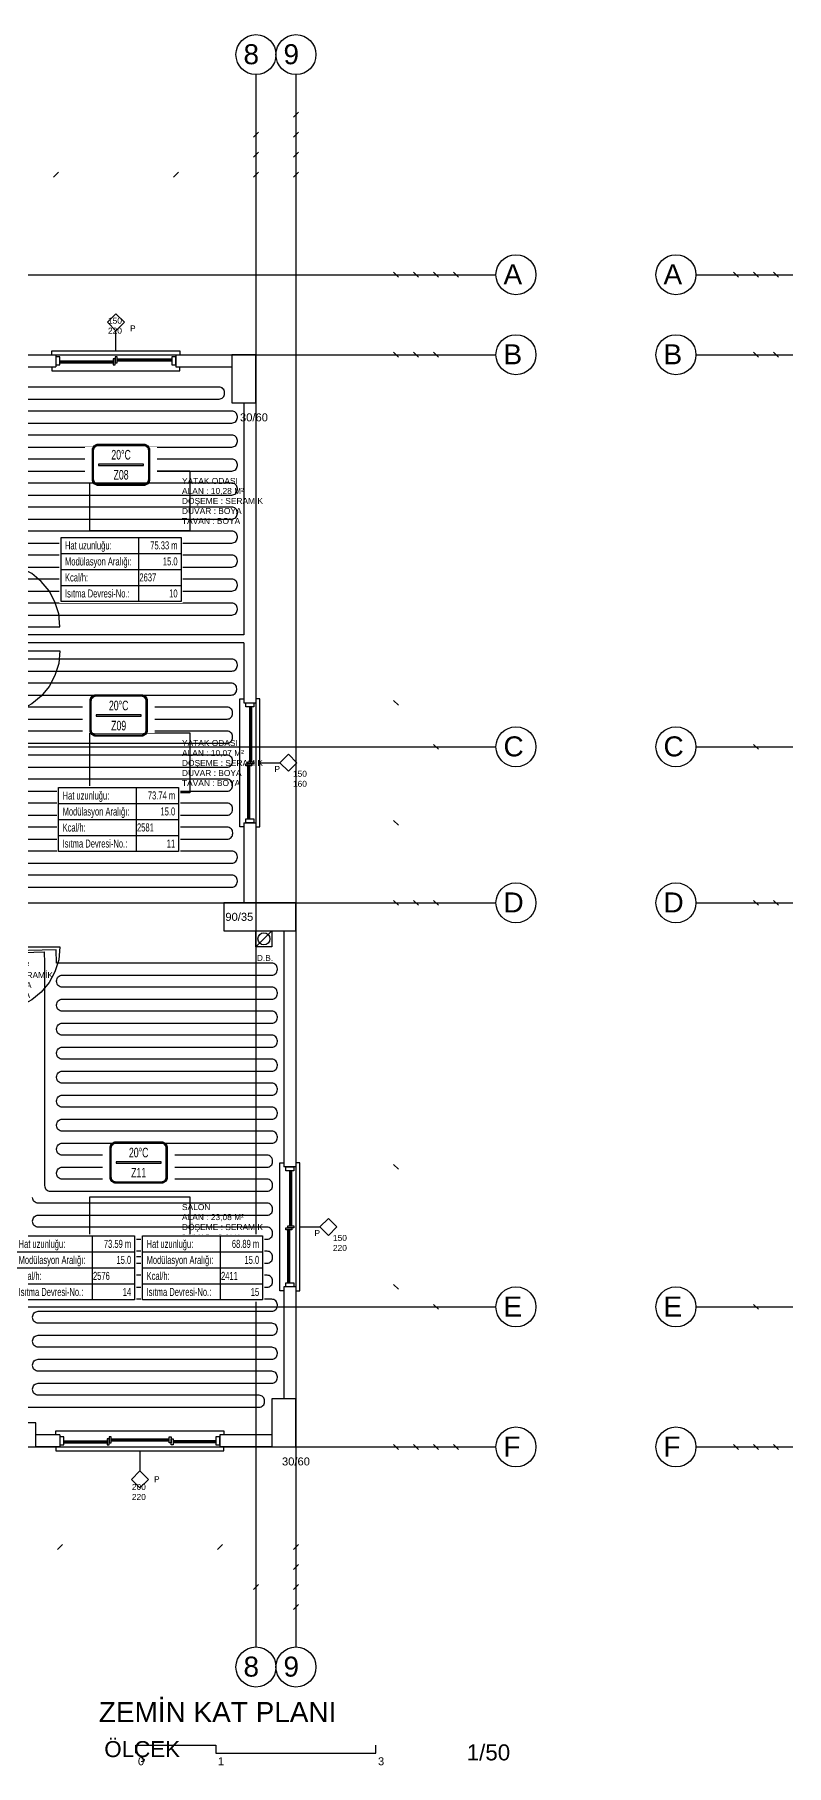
# Model space of a CAD drawing. Header units: centimetres. Extents: x -1224 to 8120, y -5771 to -1283.
# Drawn here: x 349 to 1289, y -3446 to -1283 of the extents above; entities that cross this region are included whole.
import ezdxf
from ezdxf.enums import TextEntityAlignment as Align

# ---------------------------------------------------------------- set-up
doc = ezdxf.new("R2010")
doc.units = ezdxf.units.CM
for name, color, linetype in [('ROTAS-ISITMA-ETIKET', 2, 'Continuous'), ('ROTAS-ISITMA-MAHAL-ETIKET', 2, 'Continuous'), ('ROTAS-ISITMA-PEX', 1, 'Continuous'), ('ROTAS-MIMARI', 8, 'Continuous'), ('ROTAS-MIMARI-KOLON', 8, 'Continuous'), ('ROTAS-MIMARI-YAZI', 8, 'Continuous')]:
    doc.layers.add(name, color=color, linetype=linetype)
doc.styles.add('ROTAS-YAZI', font='arial.ttf')

# ---------------------------------------------------------------- blocks, each defined once
blk = doc.blocks.new('ROTAS-YI-ETIKET')
at = {"color": 2}
for p, q in [((0, -20), (150, -20)), ((96.9, 0), (96.9, -80)), ((0, -40), (150, -40)), ((0, -60), (150, -60))]:
    blk.add_line(p, q, dxfattribs=at)
at = {"color": 2, "extrusion": (0, 0, -1)}
blk.add_lwpolyline([(-150, 0), (-150, -80), (0, -80), (0, 0)], close=True, dxfattribs=at)
at = {"color": 2, "style": 'ROTAS-YAZI', "width": 0.65}
for s, p in [('Hat uzunluğu:', (5, -10)), ('Modülasyon Aralığı:', (5, -30)), ('Kcal/h:', (5, -50)), ('Isıtma Devresi-No.:', (5, -70))]:
    blk.add_text(s, height=10, dxfattribs=at).set_placement(p, align=Align.MIDDLE_LEFT)
at = {"color": 2, "style": 'ROTAS-YAZI', "width": 0.65, "flags": 1}
for tag in ['ALAN', 'NO', 'DERECE', 'BORU', 'MAHAL']:
    blk.add_attdef(tag, (0, 0), '', height=5, dxfattribs=at)
at = {"color": 2, "style": 'ROTAS-YAZI', "width": 0.65}
for tag, p in [('UZ', (145.7, -14.9)), ('AR', (145.7, -34.9)), ('NO1', (145.7, -75))]:
    blk.add_attdef(tag, text='', height=10, dxfattribs=at).set_placement(p, align=Align.RIGHT)
blk.add_attdef('YER', (98, -54.9), '', height=10, dxfattribs=at)
blk = doc.blocks.new('ROTAS-YI-MAHAL')
at = {"color": 2, "extrusion": (0, 0, -1)}
for points in [[(35.7, -18.4), (35.7, 18.4, 0.414214), (28.2, 25.9), (-28.2, 25.9, 0.414214), (-35.7, 18.4), (-35.7, -18.4, 0.414214), (-28.2, -25.9), (28.2, -25.9, 0.414214)], [(34.2, -18.4), (34.2, 18.4, 0.414214), (28.2, 24.4), (-28.2, 24.4, 0.414214), (-34.2, 18.4), (-34.2, -18.4, 0.414214), (-28.2, -24.4), (28.2, -24.4, 0.414214)]]:
    blk.add_lwpolyline(points, format="xyb", close=True, dxfattribs=at)
at = {"color": 4, "extrusion": (0, 0, -1)}
for points in [[(35.2, -18.4), (35.2, 18.4, 0.414214), (28.2, 25.4), (-28.2, 25.4, 0.414214), (-35.2, 18.4), (-35.2, -18.4, 0.414214), (-28.2, -25.4), (28.2, -25.4, 0.414214)], [(34.7, -18.4), (34.7, 18.4, 0.414214), (28.2, 24.9), (-28.2, 24.9, 0.414214), (-34.7, 18.4), (-34.7, -18.4, 0.414214), (-28.2, -24.9), (28.2, -24.9, 0.414214)]]:
    blk.add_lwpolyline(points, format="xyb", close=True, dxfattribs=at)
at = {"color": 2, "extrusion": (0, 0, -1)}
blk.add_lwpolyline([(28.2, -0.8), (-28.2, -0.8), (-28.2, 0.8), (28.2, 0.8)], close=True, dxfattribs=at)
at = {"color": 4, "style": 'ROTAS-YAZI', "width": 0.65}
blk.add_attdef('DERECE', (-12.1, 6.5), '', height=12, dxfattribs=at)
at = {"color": 2, "style": 'ROTAS-YAZI', "width": 0.65, "flags": 1}
for tag in ['ALAN', 'MAHAL']:
    blk.add_attdef(tag, (0, 0), '', height=5, dxfattribs=at)
at = {"color": 1, "style": 'ROTAS-YAZI', "width": 0.65}
blk.add_attdef('NO', (-9.3, -18.6), '', height=12, dxfattribs=at)

msp = doc.modelspace()

# ---------------------------------------------------------------- linework, layer by layer
at = {"layer": 'ROTAS-ISITMA-PEX'}
for points in [[(333.5, -1738.5), (579.5, -1738.5, 0.414214), (586.5, -1731.5), (586.5, -1730.5, 0.414214), (579.5, -1723.5), (318.5, -1723.5, 0.414214)], [(333.5, -1768.5), (595.5, -1768.5, 0.414214), (602.5, -1761.5), (602.5, -1760.5, 0.414214), (595.5, -1753.5), (333.5, -1753.5, -0.414214)], [(333.5, -1798.5), (595.5, -1798.5, 0.414214), (602.5, -1791.5), (602.5, -1790.5, 0.414214), (595.5, -1783.5), (333.5, -1783.5, -0.414214)], [(333.5, -1828.5), (595.5, -1828.5, 0.414214), (602.5, -1821.5), (602.5, -1820.5, 0.414214), (595.5, -1813.5), (333.5, -1813.5, -0.414214)], [(333.5, -1858.5), (595.5, -1858.5, 0.414214), (602.5, -1851.5), (602.5, -1850.5, 0.414214), (595.5, -1843.5), (333.5, -1843.5, -0.414214)], [(333.5, -1888.5), (595.5, -1888.5, 0.414214), (602.5, -1881.5), (602.5, -1880.5, 0.414214), (595.5, -1873.5), (333.5, -1873.5, -0.414214)], [(333.5, -1918.5), (595.5, -1918.5, 0.414214), (602.5, -1911.5), (602.5, -1910.5, 0.414214), (595.5, -1903.5), (333.5, -1903.5, -0.414214)], [(333.5, -1948.5), (595.5, -1948.5, 0.414214), (602.5, -1941.5), (602.5, -1940.5, 0.414214), (595.5, -1933.5), (333.5, -1933.5, -0.414214)], [(333.5, -1978.5), (595.5, -1978.5, 0.414214), (602.5, -1971.5), (602.5, -1970.5, 0.414214), (595.5, -1963.5), (333.5, -1963.5, -0.414214)], [(326.5, -2008.5), (595.5, -2008.5, 0.414214), (602.5, -2001.5), (602.5, -2000.5, 0.414214), (595.5, -1993.5), (333.5, -1993.5, -0.414214)], [(333.5, -2078.5), (595.5, -2078.5, 0.414214), (602.5, -2071.5), (602.5, -2070.5, 0.414214), (595.5, -2063.5), (326.5, -2063.5)], [(333.5, -2108.5), (594.7, -2108.5, 0.414214), (601.7, -2101.5), (601.7, -2100.5, 0.414214), (594.7, -2093.5), (333.5, -2093.5, -0.414214)], [(333.5, -2138.5), (589.5, -2138.5, 0.414214), (596.5, -2131.5), (596.5, -2130.5, 0.414214), (589.5, -2123.5), (333.5, -2123.5, -0.414214)], [(333.5, -2168.5), (589.5, -2168.5, 0.414214), (596.5, -2161.5), (596.5, -2160.5, 0.414214), (589.5, -2153.5), (333.5, -2153.5, -0.414214)], [(333.5, -2198.5), (589.5, -2198.5, 0.414214), (596.5, -2191.5), (596.5, -2190.5, 0.414214), (589.5, -2183.5), (333.5, -2183.5, -0.414214)], [(333.5, -2228.5), (589.5, -2228.5, 0.414214), (596.5, -2221.5), (596.5, -2220.5, 0.414214), (589.5, -2213.5), (333.5, -2213.5, -0.414214)], [(333.5, -2258.5), (589.5, -2258.5, 0.414214), (596.5, -2251.5), (596.5, -2250.5, 0.414214), (589.5, -2243.5), (333.5, -2243.5, -0.414214)], [(333.5, -2288.5), (589.7, -2288.5, 0.414214), (596.7, -2281.5), (596.7, -2280.5, 0.414214), (589.7, -2273.5), (333.5, -2273.5, -0.414214)], [(333.5, -2318.5), (595.5, -2318.5, 0.414214), (602.5, -2311.5), (602.5, -2310.5, 0.414214), (595.5, -2303.5), (333.5, -2303.5, -0.414214)], [(318.5, -2348.5), (595.5, -2348.5, 0.414214), (602.5, -2341.5), (602.5, -2340.5, 0.414214), (595.5, -2333.5), (333.5, -2333.5, -0.414214)], [(309, -2430.9), (361.1, -2429.5), (361.5, -2443.5), (361.5, -2721.5, 0.414214), (368.5, -2728.5), (639.5, -2728.5, 0.414214), (646.5, -2721.5), (646.5, -2720.5, 0.414214), (639.5, -2713.5), (383.5, -2713.5, -0.414214), (376.5, -2706.5), (376.5, -2705.5, -0.414214), (383.5, -2698.5), (639.5, -2698.5, 0.414214), (646.5, -2691.5), (646.5, -2690.5, 0.414214), (639.5, -2683.5), (383.5, -2683.5, -0.414214), (376.5, -2676.5), (376.5, -2675.5, -0.414214), (383.5, -2668.5), (645.5, -2668.5, 0.414214), (652.5, -2661.5), (652.5, -2660.5, 0.414214), (645.5, -2653.5), (383.5, -2653.5, -0.414214), (376.5, -2646.5), (376.5, -2645.5, -0.414214), (383.5, -2638.5), (645.5, -2638.5, 0.414214), (652.5, -2631.5), (652.5, -2630.5, 0.414214), (645.5, -2623.5), (383.5, -2623.5, -0.414214), (376.5, -2616.5), (376.5, -2615.5, -0.414214), (383.5, -2608.5), (645.5, -2608.5, 0.414214), (652.5, -2601.5), (652.5, -2600.5, 0.414214), (645.5, -2593.5), (383.5, -2593.5, -0.414214), (376.5, -2586.5), (376.5, -2585.5, -0.414214), (383.5, -2578.5), (645.5, -2578.5, 0.414214), (652.5, -2571.5), (652.5, -2570.5, 0.414214), (645.5, -2563.5), (383.5, -2563.5, -0.414214), (376.5, -2556.5), (376.5, -2555.5, -0.414214), (383.5, -2548.5), (645.5, -2548.5, 0.414214), (652.5, -2541.5), (652.5, -2540.5, 0.414214), (645.5, -2533.5), (383.5, -2533.5, -0.414214), (376.5, -2526.5), (376.5, -2525.5, -0.414214), (383.5, -2518.5), (645.5, -2518.5, 0.414214), (652.5, -2511.5), (652.5, -2510.5, 0.414214), (645.5, -2503.5), (383.5, -2503.5, -0.414214), (376.5, -2496.5), (376.5, -2495.5, -0.414214), (383.5, -2488.5), (645.5, -2488.5, 0.414214), (652.5, -2481.5), (652.5, -2480.5, 0.414214), (645.5, -2473.5), (383.5, -2473.5, -0.414214), (376.5, -2466.5), (376.5, -2465.5, -0.414214), (383.5, -2458.5), (645.5, -2458.5, 0.414214), (652.5, -2451.5), (652.5, -2450.5, 0.414214), (645.5, -2443.5), (376.5, -2443.5), (376.1, -2426.7), (306.5, -2428.4)], [(346.5, -2765.5, -0.414214), (353.5, -2758.5), (639.5, -2758.5, 0.414214), (646.5, -2751.5), (646.5, -2750.5, 0.414214), (639.5, -2743.5), (353.5, -2743.5, -0.414214), (346.5, -2736.5)], [(346.5, -2795.5, -0.414214), (353.5, -2788.5), (639.5, -2788.5, 0.414214), (646.5, -2781.5), (646.5, -2780.5, 0.414214), (639.5, -2773.5), (353.5, -2773.5, -0.414214), (346.5, -2766.5)], [(346.5, -2825.5, -0.414214), (353.5, -2818.5), (639.5, -2818.5, 0.414214), (646.5, -2811.5), (646.5, -2810.5, 0.414214), (639.5, -2803.5), (353.5, -2803.5, -0.414214), (346.5, -2796.5)], [(346.5, -2855.5, -0.414214), (353.5, -2848.5), (639.5, -2848.5, 0.414214), (646.5, -2841.5), (646.5, -2840.5, 0.414214), (639.5, -2833.5), (353.5, -2833.5, -0.414214), (346.5, -2826.5)], [(346.5, -2885.5, -0.414214), (353.5, -2878.5), (645.5, -2878.5, 0.414214), (652.5, -2871.5), (652.5, -2870.5, 0.414214), (645.5, -2863.5), (353.5, -2863.5, -0.414214), (346.5, -2856.5)], [(346.5, -2915.5, -0.414214), (353.5, -2908.5), (645.5, -2908.5, 0.414214), (652.5, -2901.5), (652.5, -2900.5, 0.414214), (645.5, -2893.5), (353.5, -2893.5, -0.414214), (346.5, -2886.5)], [(346.5, -2945.5, -0.414214), (353.5, -2938.5), (645.5, -2938.5, 0.414214), (652.5, -2931.5), (652.5, -2930.5, 0.414214), (645.5, -2923.5), (353.5, -2923.5, -0.414214), (346.5, -2916.5)], [(346.5, -2975.5, -0.414214), (353.5, -2968.5), (645.5, -2968.5, 0.414214), (652.5, -2961.5), (652.5, -2960.5, 0.414214), (645.5, -2953.5), (353.5, -2953.5, -0.414214), (346.5, -2946.5)], [(338.5, -2998.5), (629.5, -2998.5, 0.414214), (636.5, -2991.5), (636.5, -2990.5, 0.414214), (629.5, -2983.5), (353.5, -2983.5, -0.414214), (346.5, -2976.5)]]:
    msp.add_lwpolyline(points, format="xyb", dxfattribs=at)
at = {"layer": 'ROTAS-MIMARI'}
for points in [[(625.7, -1333.1), (625.7, -3298.1)], [(675.7, -1333.1), (675.7, -3298.1)], [(672.7, -1386.1), (678.7, -1380.1)], [(622.7, -1411.1), (628.7, -1405.1)], [(628.7, -1405.1), (622.7, -1411.1)], [(672.7, -1411.1), (678.7, -1405.1)], [(628.7, -1430.1), (622.7, -1436.1)], [(622.7, -1436.1), (628.7, -1430.1)], [(672.7, -1436.1), (678.7, -1430.1)], [(372.7, -1461.1), (378.7, -1455.1)], [(378.7, -1455.1), (372.7, -1461.1)], [(522.7, -1461.1), (528.7, -1455.1)], [(528.7, -1455.1), (522.7, -1461.1)], [(622.7, -1461.1), (628.7, -1455.1)], [(628.7, -1455.1), (622.7, -1461.1)], [(672.7, -1461.1), (678.7, -1455.1)], [(-1174.3, -1583.1), (925.7, -1583.1)], [(803.7, -1586.1), (797.7, -1580.1)], [(828.7, -1586.1), (822.7, -1580.1)], [(853.7, -1586.1), (847.7, -1580.1)], [(878.7, -1586.1), (872.7, -1580.1)], [(1175.7, -1583.1), (3275.7, -1583.1)], [(1228.7, -1586.1), (1222.7, -1580.1)], [(1253.7, -1586.1), (1247.7, -1580.1)], [(1278.7, -1586.1), (1272.7, -1580.1)], [(450.7, -1678.1), (450.7, -1653.1)], [(-1174.3, -1683.1), (925.7, -1683.1)], [(330.7, -1683.1), (375.7, -1683.1)], [(370.7, -1683.1), (370.7, -1678.1), (530.7, -1678.1), (530.7, -1683.1)], [(375.7, -1683.1), (375.7, -1698.1)], [(525.7, -1683.1), (525.7, -1698.1)], [(525.7, -1683.1), (595.7, -1683.1)], [(797.7, -1680.1), (803.7, -1686.1)], [(803.7, -1686.1), (797.7, -1680.1)], [(822.7, -1680.1), (828.7, -1686.1)], [(828.7, -1686.1), (822.7, -1680.1)], [(847.7, -1680.1), (853.7, -1686.1)], [(853.7, -1686.1), (847.7, -1680.1)], [(1175.7, -1683.1), (3275.7, -1683.1)], [(1253.7, -1686.1), (1247.7, -1680.1)], [(1247.7, -1680.1), (1253.7, -1686.1)], [(1278.7, -1686.1), (1272.7, -1680.1)], [(1272.7, -1680.1), (1278.7, -1686.1)], [(330.7, -1698.1), (375.7, -1698.1)], [(370.7, -1698.1), (370.7, -1703.1), (530.7, -1703.1), (530.7, -1698.1)], [(380.7, -1690.6), (447, -1690.6)], [(380.7, -1691.6), (447, -1691.6)], [(380.7, -1692.1), (447, -1692.1)], [(380.7, -1693.1), (447, -1693.1)], [(452, -1688.1), (520.7, -1688.1)], [(452, -1689.1), (520.7, -1689.1)], [(452, -1689.6), (520.7, -1689.6)], [(452, -1690.6), (520.7, -1690.6)], [(525.7, -1698.1), (595.7, -1698.1)], [(610.7, -1743.1), (610.7, -2033.1)], [(625.7, -1743.1), (625.7, -2118.1)], [(543.2, -1828.1), (543.2, -1903.1), (418.2, -1903.1), (418.2, -1828.1), (543.2, -1828.1)], [(380.7, -2023.1), (379.1, -2007), (374.4, -1991.9), (367.1, -1978.4), (357.3, -1966.5), (345.5, -1956.7), (331.9, -1949.4), (316.9, -1944.7), (300.7, -1943.1)], [(300.7, -2023.1), (380.7, -2023.1)], [(610.7, -2033.1), (300.7, -2033.1)], [(610.7, -2043.1), (300.7, -2043.1)], [(300.7, -2053.1), (380.7, -2053.1)], [(380.7, -2053.1), (379.1, -2069.2), (374.4, -2084.2), (367.1, -2097.8), (357.3, -2109.7), (345.5, -2119.4), (331.9, -2126.8), (316.9, -2131.5), (300.7, -2133.1)], [(610.7, -2043.1), (610.7, -2118.1)], [(610.7, -2273.1), (605.7, -2273.1), (605.7, -2113.1), (610.7, -2113.1)], [(610.7, -2118.1), (625.7, -2118.1)], [(625.7, -2273.1), (630.7, -2273.1), (630.7, -2113.1), (625.7, -2113.1)], [(797.7, -2115.1), (803.7, -2121.1)], [(803.7, -2121.1), (797.7, -2115.1)], [(618.2, -2191.8), (618.2, -2123.1)], [(619.2, -2191.8), (619.2, -2123.1)], [(619.7, -2191.8), (619.7, -2123.1)], [(620.7, -2191.8), (620.7, -2123.1)], [(543.2, -2155.6), (543.2, -2230.6), (418.2, -2230.6), (418.2, -2155.6), (543.2, -2155.6)], [(-1174.3, -2173.1), (925.7, -2173.1)], [(847.7, -2170.1), (853.7, -2176.1)], [(853.7, -2176.1), (847.7, -2170.1)], [(1175.7, -2173.1), (3275.7, -2173.1)], [(1247.7, -2170.1), (1253.7, -2176.1)], [(1253.7, -2176.1), (1247.7, -2170.1)], [(615.7, -2263.1), (615.7, -2196.8)], [(616.7, -2263.1), (616.7, -2196.8)], [(617.2, -2263.1), (617.2, -2196.8)], [(618.2, -2263.1), (618.2, -2196.8)], [(630.7, -2193.1), (655.7, -2193.1)], [(610.7, -2268.1), (625.7, -2268.1)], [(610.7, -2268.1), (610.7, -2368.1)], [(625.7, -2268.1), (625.7, -2368.1)], [(797.7, -2265.1), (803.7, -2271.1)], [(803.7, -2271.1), (797.7, -2265.1)], [(-1174.3, -2368.1), (925.7, -2368.1)], [(797.7, -2365.1), (803.7, -2371.1)], [(803.7, -2371.1), (797.7, -2365.1)], [(822.7, -2365.1), (828.7, -2371.1)], [(828.7, -2371.1), (822.7, -2365.1)], [(847.7, -2365.1), (853.7, -2371.1)], [(853.7, -2371.1), (847.7, -2365.1)], [(1175.7, -2368.1), (3275.7, -2368.1)], [(1247.7, -2365.1), (1253.7, -2371.1)], [(1253.7, -2371.1), (1247.7, -2365.1)], [(1272.7, -2365.1), (1278.7, -2371.1)], [(1278.7, -2371.1), (1272.7, -2365.1)], [(625.7, -2423.1), (645.7, -2403.1)], [(660.7, -2403.1), (660.7, -2698.1)], [(675.7, -2403.1), (675.7, -2698.1)], [(300.7, -2423.1), (380.7, -2423.1)], [(380.7, -2423.1), (379.1, -2439.2), (374.4, -2454.2), (367.1, -2467.8), (357.3, -2479.7), (345.5, -2489.4), (331.9, -2496.8), (316.9, -2501.5), (300.7, -2503.1)], [(660.7, -2853.1), (655.7, -2853.1), (655.7, -2693.1), (660.7, -2693.1)], [(675.7, -2698.1), (660.7, -2698.1)], [(668.2, -2771.8), (668.2, -2703.1)], [(669.2, -2771.8), (669.2, -2703.1)], [(669.7, -2771.8), (669.7, -2703.1)], [(670.7, -2771.8), (670.7, -2703.1)], [(675.7, -2853.1), (680.7, -2853.1), (680.7, -2693.1), (675.7, -2693.1)], [(797.7, -2695.1), (803.7, -2701.1)], [(803.7, -2701.1), (797.7, -2695.1)], [(543.2, -2735.6), (543.2, -2810.6), (418.2, -2810.6), (418.2, -2735.6), (543.2, -2735.6)], [(665.7, -2843.1), (665.7, -2776.8)], [(666.7, -2843.1), (666.7, -2776.8)], [(667.2, -2843.1), (667.2, -2776.8)], [(668.2, -2843.1), (668.2, -2776.8)], [(680.7, -2773.1), (705.7, -2773.1)], [(675.7, -2848.1), (660.7, -2848.1)], [(660.7, -2848.1), (660.7, -2988.1)], [(675.7, -2848.1), (675.7, -2988.1)], [(797.7, -2845.1), (803.7, -2851.1)], [(803.7, -2851.1), (797.7, -2845.1)], [(-1174.3, -2873.1), (925.7, -2873.1)], [(847.7, -2870.1), (853.7, -2876.1)], [(853.7, -2876.1), (847.7, -2870.1)], [(1175.7, -2873.1), (3275.7, -2873.1)], [(1247.7, -2870.1), (1253.7, -2876.1)], [(1253.7, -2876.1), (1247.7, -2870.1)], [(375.7, -3033.1), (375.7, -3028.1), (585.7, -3028.1), (585.7, -3033.1)], [(-1174.3, -3048.1), (925.7, -3048.1)], [(380.7, -3033.1), (350.7, -3033.1)], [(380.7, -3048.1), (350.7, -3048.1)], [(375.7, -3048.1), (375.7, -3053.1), (585.7, -3053.1), (585.7, -3048.1)], [(380.7, -3033.1), (380.7, -3048.1)], [(385.7, -3040.6), (439.5, -3040.6)], [(385.7, -3041.6), (439.5, -3041.6)], [(385.7, -3042.1), (439.5, -3042.1)], [(385.7, -3043.1), (439.5, -3043.1)], [(444.5, -3038.1), (517, -3038.1)], [(444.5, -3039.1), (517, -3039.1)], [(444.5, -3039.6), (517, -3039.6)], [(444.5, -3040.6), (517, -3040.6)], [(575.7, -3040.6), (522, -3040.6)], [(575.7, -3041.6), (522, -3041.6)], [(575.7, -3042.1), (522, -3042.1)], [(575.7, -3043.1), (522, -3043.1)], [(645.7, -3033.1), (580.7, -3033.1)], [(580.7, -3033.1), (580.7, -3048.1)], [(645.7, -3048.1), (580.7, -3048.1)], [(797.7, -3045.1), (803.7, -3051.1)], [(822.7, -3045.1), (828.7, -3051.1)], [(847.7, -3045.1), (853.7, -3051.1)], [(872.7, -3045.1), (878.7, -3051.1)], [(1175.7, -3048.1), (3275.7, -3048.1)], [(1222.7, -3045.1), (1228.7, -3051.1)], [(1247.7, -3045.1), (1253.7, -3051.1)], [(1272.7, -3045.1), (1278.7, -3051.1)], [(480.7, -3053.1), (480.7, -3078.1)], [(377.7, -3176.1), (383.7, -3170.1)], [(383.7, -3170.1), (377.7, -3176.1)], [(577.7, -3176.1), (583.7, -3170.1)], [(583.7, -3170.1), (577.7, -3176.1)], [(672.7, -3176.1), (678.7, -3170.1)], [(672.7, -3201.1), (678.7, -3195.1)], [(622.7, -3226.1), (628.7, -3220.1)], [(628.7, -3220.1), (622.7, -3226.1)], [(672.7, -3226.1), (678.7, -3220.1)], [(672.7, -3251.1), (678.7, -3245.1)], [(475.7, -3430.7), (475.7, -3420.7), (575.7, -3420.7), (575.7, -3430.7), (775.7, -3430.7), (775.7, -3420.7)]]:
    msp.add_lwpolyline(points, dxfattribs=at)
for points in [[(450.7, -1653.1), (461.3, -1642.5), (450.7, -1631.9), (440.1, -1642.5), (450.7, -1653.1)], [(375.7, -1685.6), (375.7, -1695.6), (380.7, -1695.6), (380.7, -1685.6), (375.7, -1685.6)], [(449.5, -1685.6), (449.5, -1693.1), (452, -1693.1), (452, -1685.6), (449.5, -1685.6)], [(520.7, -1685.6), (520.7, -1695.6), (525.7, -1695.6), (525.7, -1685.6), (520.7, -1685.6)], [(447, -1688.1), (447, -1695.6), (449.5, -1695.6), (449.5, -1688.1), (447, -1688.1)], [(623.2, -2123.1), (613.2, -2123.1), (613.2, -2118.1), (623.2, -2118.1), (623.2, -2123.1)], [(655.7, -2193.1), (666.3, -2182.5), (676.9, -2193.1), (666.3, -2203.7), (655.7, -2193.1)], [(620.7, -2196.8), (613.2, -2196.8), (613.2, -2194.3), (620.7, -2194.3), (620.7, -2196.8)], [(623.2, -2194.3), (615.7, -2194.3), (615.7, -2191.8), (623.2, -2191.8), (623.2, -2194.3)], [(623.2, -2268.1), (613.2, -2268.1), (613.2, -2263.1), (623.2, -2263.1), (623.2, -2268.1)], [(645.7, -2403.1), (645.7, -2423.1), (625.7, -2423.1), (625.7, -2403.1), (645.7, -2403.1)], [(673.2, -2703.1), (663.2, -2703.1), (663.2, -2698.1), (673.2, -2698.1), (673.2, -2703.1)], [(705.7, -2773.1), (716.3, -2762.5), (726.9, -2773.1), (716.3, -2783.7), (705.7, -2773.1)], [(670.7, -2776.8), (663.2, -2776.8), (663.2, -2774.3), (670.7, -2774.3), (670.7, -2776.8)], [(673.2, -2774.3), (665.7, -2774.3), (665.7, -2771.8), (673.2, -2771.8), (673.2, -2774.3)], [(673.2, -2848.1), (663.2, -2848.1), (663.2, -2843.1), (673.2, -2843.1), (673.2, -2848.1)], [(380.7, -3035.6), (380.7, -3045.6), (385.7, -3045.6), (385.7, -3035.6), (380.7, -3035.6)], [(439.5, -3038.1), (439.5, -3045.6), (442, -3045.6), (442, -3038.1), (439.5, -3038.1)], [(442, -3035.6), (442, -3043.1), (444.5, -3043.1), (444.5, -3035.6), (442, -3035.6)], [(519.5, -3035.6), (519.5, -3043.1), (517, -3043.1), (517, -3035.6), (519.5, -3035.6)], [(522, -3038.1), (522, -3045.6), (519.5, -3045.6), (519.5, -3038.1), (522, -3038.1)], [(575.7, -3035.6), (575.7, -3045.6), (580.7, -3045.6), (580.7, -3035.6), (575.7, -3035.6)], [(480.7, -3078.1), (491.3, -3088.7), (480.7, -3099.3), (470.1, -3088.7), (480.7, -3078.1)]]:
    msp.add_lwpolyline(points, close=True, dxfattribs=at)
for centre, radius in [((625.7, -1308.1), 25), ((675.7, -1308.1), 25), ((950.7, -1583.1), 25), ((1150.7, -1583.1), 25), ((950.7, -1683.1), 25), ((1150.7, -1683.1), 25), ((950.7, -2173.1), 25), ((1150.7, -2173.1), 25), ((950.7, -2368.1), 25), ((1150.7, -2368.1), 25), ((635.7, -2413.1), 7.5), ((950.7, -2873.1), 25), ((1150.7, -2873.1), 25), ((950.7, -3048.1), 25), ((1150.7, -3048.1), 25), ((625.7, -3323.1), 25), ((675.7, -3323.1), 25)]:
    msp.add_circle(centre, radius, dxfattribs=at)
at = {"layer": 'ROTAS-MIMARI-KOLON'}
for points in [[(595.7, -1743.1), (625.7, -1743.1), (625.7, -1683.1), (595.7, -1683.1), (595.7, -1743.1)], [(585.7, -2368.1), (585.7, -2403.1), (675.7, -2403.1), (675.7, -2368.1), (585.7, -2368.1)], [(645.7, -3048.1), (675.7, -3048.1), (675.7, -2988.1), (645.7, -2988.1), (645.7, -3048.1)], [(350.7, -3048.1), (350.7, -3018.1), (290.7, -3018.1), (290.7, -3048.1), (350.7, -3048.1)]]:
    msp.add_lwpolyline(points, close=True, dxfattribs=at)

# ---------------------------------------------------------------- texts
at = {"layer": 'ROTAS-MIMARI-YAZI', "attachment_point": 1, "style": 'ROTAS-YAZI'}
for s, insert, char_height in [('8', (610.1, -1295.1), 25), ('9', (660.1, -1295.1), 25), ('A', (935.1, -1570.1), 25), ('A', (1135.1, -1570.1), 25), ('150\\P220', (440.7, -1636.9), 7.5), ('P', (468.3, -1646.5), 7.5), ('B', (935.1, -1670.1), 25), ('B', (1135.1, -1670.1), 25), ('30/60', (605.7, -1756.4), 10), ('YATAK ODASI\\PALAN : 10,28 M² \\PDÖŞEME : SERAMİK\\PDUVAR : BOYA \\PTAVAN : BOYA', (533.2, -1837.1), 7.5), ('C', (935.1, -2160.1), 25), ('C', (1135.1, -2160.1), 25), ('YATAK ODASI\\PALAN : 10,07 M² \\PDÖŞEME : SERAMİK\\PDUVAR : BOYA \\PTAVAN : BOYA', (533.2, -2164.6), 7.5), ('P', (648.8, -2197.1), 7.5), ('150\\P160', (671.9, -2203.1), 7.5), ('D', (935.1, -2355.1), 25), ('D', (1135.1, -2355.1), 25), ('90/35', (587.4, -2380.6), 10), ('HOL\\PALAN : 5,49 M² \\PDÖŞEME : SERAMİK\\PDUVAR : BOYA \\PTAVAN : BOYA', (270.7, -2429.6), 7.5), ('D.B.', (626.8, -2433.2), 7.5), ('SALON\\PALAN : 23,08 M² \\PDÖŞEME : SERAMİK\\PDUVAR : BOYA \\PTAVAN : BOYA', (533.2, -2744.6), 7.5), ('P', (698.8, -2777.1), 7.5), ('150\\P220', (721.9, -2783.1), 7.5), ('E', (935.1, -2860.1), 25), ('E', (1135.1, -2860.1), 25), ('F', (935.1, -3035.1), 25), ('F', (1135.1, -3035.1), 25), ('30/60', (658.2, -3061.2), 10), ('P', (498.3, -3084.7), 7.5), ('200\\P220', (470.6, -3094.3), 7.5), ('8', (610.1, -3310.1), 25), ('9', (660.1, -3310.1), 25), ('ZEMİN KAT PLANI', (429.3, -3366.9), 25), ('ÖLÇEK', (436.1, -3415.7), 20), ('0', (478.2, -3435.9), 10), ('1', (578.2, -3435.9), 10), ('3', (778.2, -3435.9), 10), ('1/50', (889.1, -3419.8), 20)]:
    msp.add_mtext(s, dxfattribs=dict(at, insert=insert, char_height=char_height))

# ---------------------------------------------------------------- next in the draw order: wipeouts: each hides what was drawn before it
for points in [[(412, -1842.6), (502, -1842.6), (502, -1798.6), (412, -1798.6)], [(380, -1993.5), (534, -1993.5), (534, -1909.5), (380, -1909.5)], [(409, -2156), (499, -2156), (499, -2112), (409, -2112)], [(377, -2306), (531, -2306), (531, -2222), (377, -2222)], [(434, -2714.7), (524, -2714.7), (524, -2670.7), (434, -2670.7)], [(322, -2866.4), (476, -2866.4), (476, -2782.4), (322, -2782.4)]]:
    msp.add_wipeout(points)

# ---------------------------------------------------------------- next in the draw order: block references
at = {"layer": 'ROTAS-ISITMA-ETIKET'}
for p, values in [((382, -1911.5), {'UZ': '75.33 m', 'AR': '15.0', 'NO1': '10', 'YER': '2637'}), ((379, -2224), {'UZ': '73.74 m', 'AR': '15.0', 'NO1': '11', 'YER': '2581'}), ((324, -2784.4), {'UZ': '73.59 m', 'AR': '15.0', 'NO1': '14', 'YER': '2576'})]:
    msp.add_blockref('ROTAS-YI-ETIKET', p, dxfattribs=at).add_auto_attribs(values)
at = {"layer": 'ROTAS-ISITMA-MAHAL-ETIKET'}
for p, values in [((457, -1820.6), {'DERECE': '20%%DC', 'NO': 'Z08'}), ((454, -2134), {'DERECE': '20%%DC', 'NO': 'Z09'}), ((479, -2692.7), {'DERECE': '20%%DC', 'NO': 'Z11'})]:
    msp.add_blockref('ROTAS-YI-MAHAL', p, dxfattribs=at).add_auto_attribs(values)

# ---------------------------------------------------------------- next in the draw order: wipeouts: each hides what was drawn before it
msp.add_wipeout([(482, -2866.4), (636, -2866.4), (636, -2782.4), (482, -2782.4)])

# ---------------------------------------------------------------- next in the draw order: block references
at = {"layer": 'ROTAS-ISITMA-ETIKET'}
msp.add_blockref('ROTAS-YI-ETIKET', (484, -2784.4), dxfattribs=at).add_auto_attribs({'UZ': '68.89 m', 'AR': '15.0', 'NO1': '15', 'YER': '2411'})

doc.saveas('drawing.dxf')
